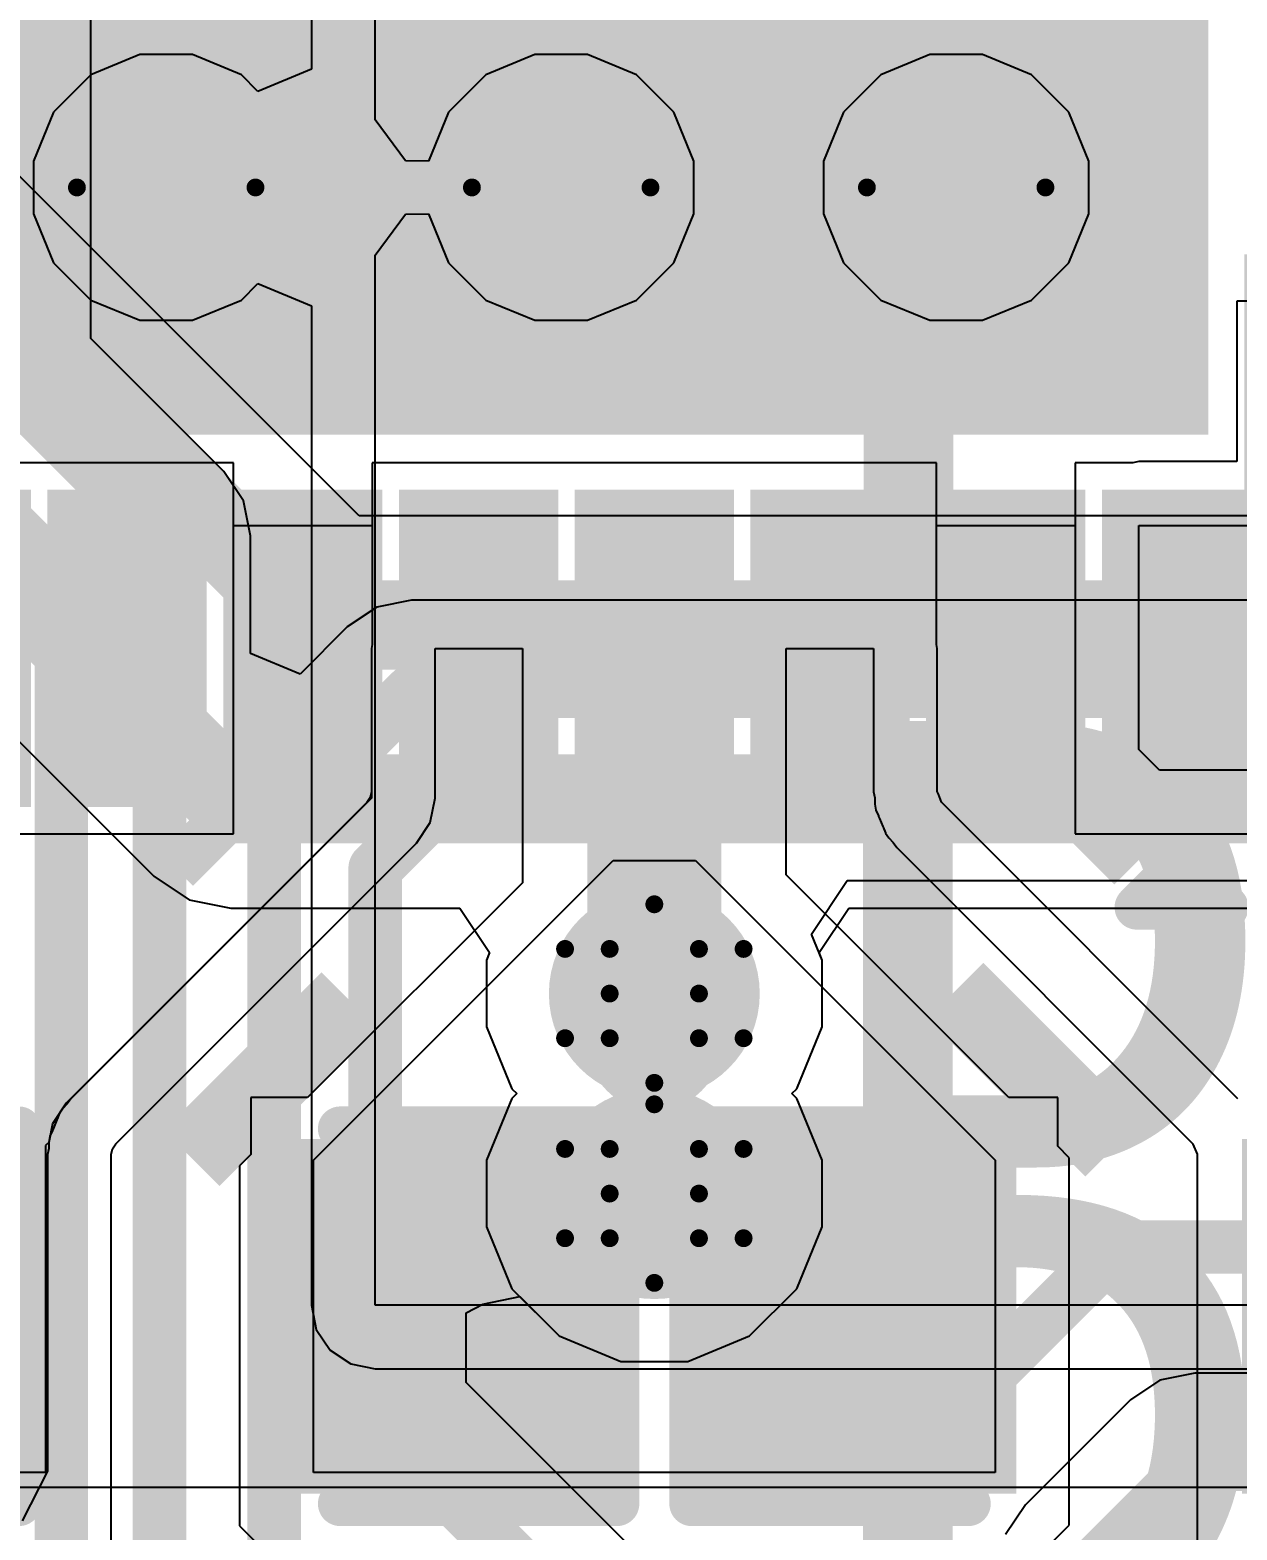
# Model space of a CAD drawing. Header units: inches. Extents: x -10 to 344, y -7 to 75.
# Drawn here: x 52.382 to 55.816, y 3.602 to 7.869 of the extents above; entities that cross this region are included whole.
import ezdxf

# ---------------------------------------------------------------- set-up
doc = ezdxf.new("R2010")
doc.units = ezdxf.units.IN
for name, color, linetype in [('Bottom Layer', 5, 'Continuous'), ('Bottom Overlay', 54, 'Continuous'), ('Bottom Paste', 16, 'Continuous'), ('Bottom Solder', 6, 'Continuous'), ('Drill Drawing', 1, 'Continuous'), ('Mid Layer 1', 16, 'Continuous'), ('Mid Layer 2', 76, 'Continuous'), ('Top Layer', 1, 'Continuous'), ('Top Overlay', 2, 'Continuous'), ('Via Holes', 16, 'Continuous')]:
    doc.layers.add(name, color=color, linetype=linetype)
doc.styles.add('Arial_Bold', font='', dxfattribs={"height": 0.2})
doc.styles.get('Arial_Bold').set_extended_font_data('Arial', bold=True)

# ---------------------------------------------------------------- blocks, each defined once
blk = doc.blocks.new('32_QFN__5_5__B_27')
at = {"layer": 'Bottom Layer'}
for points in [[(-1.725, 1.725), (1.725, 1.725), (1.725, -1.725), (-1.725, -1.725)], [(-2.785, 1.375), (-2.085, 1.375), (-2.085, 1.125), (-2.785, 1.125)], [(-2.785, 0.875), (-2.085, 0.875), (-2.085, 0.625), (-2.785, 0.625)], [(-2.785, 0.375), (-2.085, 0.375), (-2.085, 0.125), (-2.785, 0.125)], [(-2.785, -0.125), (-2.085, -0.125), (-2.085, -0.375), (-2.785, -0.375)], [(-2.785, -0.625), (-2.085, -0.625), (-2.085, -0.875), (-2.785, -0.875)], [(-2.785, -1.125), (-2.085, -1.125), (-2.085, -1.375), (-2.785, -1.375)], [(-2.785, -1.625), (-2.085, -1.625), (-2.085, -1.875), (-2.785, -1.875)]]:
    blk.add_hatch(color=5, dxfattribs=at).paths.add_polyline_path(points)
at = {"layer": 'Bottom Paste'}
for points in [[(-2.785, 1.375), (-2.085, 1.375), (-2.085, 1.125), (-2.785, 1.125)], [(-2.785, 0.875), (-2.085, 0.875), (-2.085, 0.625), (-2.785, 0.625)], [(-2.785, 0.375), (-2.085, 0.375), (-2.085, 0.125), (-2.785, 0.125)], [(-2.785, -0.125), (-2.085, -0.125), (-2.085, -0.375), (-2.785, -0.375)], [(-2.785, -0.625), (-2.085, -0.625), (-2.085, -0.875), (-2.785, -0.875)], [(-2.785, -1.125), (-2.085, -1.125), (-2.085, -1.375), (-2.785, -1.375)], [(-2.785, -1.625), (-2.085, -1.625), (-2.085, -1.875), (-2.785, -1.875)]]:
    blk.add_hatch(color=16, dxfattribs=at).paths.add_polyline_path(points)
at = {"layer": 'Bottom Solder'}
for points in [[(-2.8866, 1.9766), (-1.9834, 1.9766), (-1.9834, 1.5234), (-2.8866, 1.5234)], [(-1.8266, 1.8266), (1.8266, 1.8266), (1.8266, -1.8266), (-1.8266, -1.8266)], [(-2.8866, 1.4766), (-1.9834, 1.4766), (-1.9834, 1.0234), (-2.8866, 1.0234)], [(-2.8866, 0.9766), (-1.9834, 0.9766), (-1.9834, 0.5234), (-2.8866, 0.5234)], [(-2.8866, 0.4766), (-1.9834, 0.4766), (-1.9834, 0.0234), (-2.8866, 0.0234)], [(-2.8866, -0.0234), (-1.9834, -0.0234), (-1.9834, -0.4766), (-2.8866, -0.4766)], [(-2.8866, -0.5234), (-1.9834, -0.5234), (-1.9834, -0.9766), (-2.8866, -0.9766)], [(-2.8866, -1.0234), (-1.9834, -1.0234), (-1.9834, -1.4766), (-2.8866, -1.4766)], [(-2.8866, -1.5234), (-1.9834, -1.5234), (-1.9834, -1.9766), (-2.8866, -1.9766)]]:
    blk.add_hatch(color=6, dxfattribs=at).paths.add_polyline_path(points)
at = {"layer": 'Bottom Overlay'}
for points in [[(-3.1716, -1.623, 0.127, 0.127, 0), (-3.0446, -1.75, 0.127, 0.127, 0)], [(-3.1716, -1.623, 0.127, 0.127, 0), (-3.1716, -1.877, 0.127, 0.127, 0)], [(-3.0446, -1.75, 0.127, 0.127, 0), (-3.1716, -1.877, 0.127, 0.127, 0)]]:
    blk.add_lwpolyline(points, format="xyseb", dxfattribs=at)
for points in [[(-3.2033, -1.623, 0.0635, 0.0635, 1), (-3.1398, -1.623, 0.0635, 0.0635, 1)], [(-3.2033, -1.623, 0.0635, 0.0635, 1), (-3.1398, -1.623, 0.0635, 0.0635, 1)], [(-3.0763, -1.75, 0.0635, 0.0635, 1), (-3.0128, -1.75, 0.0635, 0.0635, 1)], [(-3.0763, -1.75, 0.0635, 0.0635, 1), (-3.0128, -1.75, 0.0635, 0.0635, 1)], [(-3.2033, -1.877, 0.0635, 0.0635, 1), (-3.1398, -1.877, 0.0635, 0.0635, 1)], [(-3.2033, -1.877, 0.0635, 0.0635, 1), (-3.1398, -1.877, 0.0635, 0.0635, 1)]]:
    blk.add_lwpolyline(points, format="xyseb", close=True, dxfattribs=at)
blk = doc.blocks.new('C___0603_B_91')
at = {"layer": 'Bottom Layer'}
for points in [[(-1.143, -0.4445), (-1.143, 0.4445), (-0.381, 0.4445), (-0.381, -0.4445)], [(0.381, -0.4445), (0.381, 0.4445), (1.143, 0.4445), (1.143, -0.4445)]]:
    blk.add_hatch(color=5, dxfattribs=at).paths.add_polyline_path(points)
at = {"layer": 'Bottom Paste'}
for points in [[(-1.143, -0.4445), (-1.143, 0.4445), (-0.381, 0.4445), (-0.381, -0.4445)], [(0.381, -0.4445), (0.381, 0.4445), (1.143, 0.4445), (1.143, -0.4445)]]:
    blk.add_hatch(color=16, dxfattribs=at).paths.add_polyline_path(points)
at = {"layer": 'Bottom Solder'}
for points in [[(-1.203, -0.5045), (-1.203, 0.5045), (-0.321, 0.5045), (-0.321, -0.5045)], [(0.321, -0.5045), (0.321, 0.5045), (1.203, 0.5045), (1.203, -0.5045)]]:
    blk.add_hatch(color=6, dxfattribs=at).paths.add_polyline_path(points)
at = {"layer": 'Bottom Overlay'}
for points in [[(-1.2446, 0.5334, 0.127, 0.127, 0), (-0.4572, 0.5334, 0.127, 0.127, 0)], [(-1.2446, -0.5334, 0.127, 0.127, 0), (-1.2446, 0.5334, 0.127, 0.127, 0)], [(0.4572, 0.5334, 0.127, 0.127, 0), (1.2446, 0.5334, 0.127, 0.127, 0)], [(1.2446, -0.5334, 0.127, 0.127, 0), (1.2446, 0.5334, 0.127, 0.127, 0)], [(-1.2446, -0.5334, 0.127, 0.127, 0), (-0.4572, -0.5334, 0.127, 0.127, 0)], [(0.4572, -0.5334, 0.127, 0.127, 0), (1.2446, -0.5334, 0.127, 0.127, 0)]]:
    blk.add_lwpolyline(points, format="xyseb", dxfattribs=at)
for points in [[(-1.2764, 0.5334, 0.0635, 0.0635, 1), (-1.2128, 0.5334, 0.0635, 0.0635, 1)], [(-1.2764, 0.5334, 0.0635, 0.0635, 1), (-1.2128, 0.5334, 0.0635, 0.0635, 1)], [(-0.4889, 0.5334, 0.0635, 0.0635, 1), (-0.4254, 0.5334, 0.0635, 0.0635, 1)], [(0.4254, 0.5334, 0.0635, 0.0635, 1), (0.4889, 0.5334, 0.0635, 0.0635, 1)], [(1.2128, 0.5334, 0.0635, 0.0635, 1), (1.2764, 0.5334, 0.0635, 0.0635, 1)], [(1.2128, 0.5334, 0.0635, 0.0635, 1), (1.2764, 0.5334, 0.0635, 0.0635, 1)], [(-1.2764, -0.5334, 0.0635, 0.0635, 1), (-1.2128, -0.5334, 0.0635, 0.0635, 1)], [(-1.2764, -0.5334, 0.0635, 0.0635, 1), (-1.2128, -0.5334, 0.0635, 0.0635, 1)], [(-0.4889, -0.5334, 0.0635, 0.0635, 1), (-0.4254, -0.5334, 0.0635, 0.0635, 1)], [(0.4254, -0.5334, 0.0635, 0.0635, 1), (0.4889, -0.5334, 0.0635, 0.0635, 1)], [(1.2128, -0.5334, 0.0635, 0.0635, 1), (1.2764, -0.5334, 0.0635, 0.0635, 1)], [(1.2128, -0.5334, 0.0635, 0.0635, 1), (1.2764, -0.5334, 0.0635, 0.0635, 1)]]:
    blk.add_lwpolyline(points, format="xyseb", close=True, dxfattribs=at)
blk = doc.blocks.new('C___0603_B_92')
at = {"layer": 'Bottom Layer'}
for points in [[(-1.143, -0.4445), (-1.143, 0.4445), (-0.381, 0.4445), (-0.381, -0.4445)], [(0.381, -0.4445), (0.381, 0.4445), (1.143, 0.4445), (1.143, -0.4445)]]:
    blk.add_hatch(color=5, dxfattribs=at).paths.add_polyline_path(points)
at = {"layer": 'Bottom Paste'}
for points in [[(-1.143, -0.4445), (-1.143, 0.4445), (-0.381, 0.4445), (-0.381, -0.4445)], [(0.381, -0.4445), (0.381, 0.4445), (1.143, 0.4445), (1.143, -0.4445)]]:
    blk.add_hatch(color=16, dxfattribs=at).paths.add_polyline_path(points)
at = {"layer": 'Bottom Solder'}
for points in [[(-1.203, -0.5045), (-1.203, 0.5045), (-0.321, 0.5045), (-0.321, -0.5045)], [(0.321, -0.5045), (0.321, 0.5045), (1.203, 0.5045), (1.203, -0.5045)]]:
    blk.add_hatch(color=6, dxfattribs=at).paths.add_polyline_path(points)
at = {"layer": 'Bottom Overlay'}
for points in [[(-1.2446, 0.5334, 0.127, 0.127, 0), (-1.2446, -0.5334, 0.127, 0.127, 0)], [(-0.4572, 0.5334, 0.127, 0.127, 0), (-1.2446, 0.5334, 0.127, 0.127, 0)], [(1.2446, 0.5334, 0.127, 0.127, 0), (0.4572, 0.5334, 0.127, 0.127, 0)], [(1.2446, 0.5334, 0.127, 0.127, 0), (1.2446, -0.5334, 0.127, 0.127, 0)], [(-0.4572, -0.5334, 0.127, 0.127, 0), (-1.2446, -0.5334, 0.127, 0.127, 0)], [(1.2446, -0.5334, 0.127, 0.127, 0), (0.4572, -0.5334, 0.127, 0.127, 0)]]:
    blk.add_lwpolyline(points, format="xyseb", dxfattribs=at)
for points in [[(-1.2764, 0.5334, 0.0635, 0.0635, 1), (-1.2128, 0.5334, 0.0635, 0.0635, 1)], [(-1.2764, 0.5334, 0.0635, 0.0635, 1), (-1.2128, 0.5334, 0.0635, 0.0635, 1)], [(-0.4889, 0.5334, 0.0635, 0.0635, 1), (-0.4254, 0.5334, 0.0635, 0.0635, 1)], [(0.4254, 0.5334, 0.0635, 0.0635, 1), (0.4889, 0.5334, 0.0635, 0.0635, 1)], [(1.2128, 0.5334, 0.0635, 0.0635, 1), (1.2764, 0.5334, 0.0635, 0.0635, 1)], [(1.2128, 0.5334, 0.0635, 0.0635, 1), (1.2764, 0.5334, 0.0635, 0.0635, 1)], [(-1.2764, -0.5334, 0.0635, 0.0635, 1), (-1.2128, -0.5334, 0.0635, 0.0635, 1)], [(-1.2764, -0.5334, 0.0635, 0.0635, 1), (-1.2128, -0.5334, 0.0635, 0.0635, 1)], [(-0.4889, -0.5334, 0.0635, 0.0635, 1), (-0.4254, -0.5334, 0.0635, 0.0635, 1)], [(0.4254, -0.5334, 0.0635, 0.0635, 1), (0.4889, -0.5334, 0.0635, 0.0635, 1)], [(1.2128, -0.5334, 0.0635, 0.0635, 1), (1.2764, -0.5334, 0.0635, 0.0635, 1)], [(1.2128, -0.5334, 0.0635, 0.0635, 1), (1.2764, -0.5334, 0.0635, 0.0635, 1)]]:
    blk.add_lwpolyline(points, format="xyseb", close=True, dxfattribs=at)

msp = doc.modelspace()

# ---------------------------------------------------------------- hatches: boundary and pattern name
at = {"layer": 'Bottom Layer'}
h = msp.add_hatch(color=5, dxfattribs=at)
edge = h.paths.add_edge_path()
edge.add_arc((52.7697, 7.4214), 0.2, 0, 360)
h = msp.add_hatch(color=5, dxfattribs=at)
edge = h.paths.add_edge_path()
edge.add_arc((53.8935, 7.4214), 0.2, 0, 360)
h = msp.add_hatch(color=5, dxfattribs=at)
edge = h.paths.add_edge_path()
edge.add_arc((55.0173, 7.4214), 0.2, 0, 360)
for points in [[(53.0066, 5.7927), (52.7473, 5.5334), (52.8459, 5.4348), (53.1052, 5.6941)], [(55.5659, 5.5371), (55.3067, 5.7964), (55.2081, 5.6978), (55.4674, 5.4385)], [(55.5436, 4.7667), (55.0946, 5.2158), (54.9357, 5.0568), (55.3847, 4.6078)], [(53.2112, 5.1887), (52.7622, 4.7397), (52.9211, 4.5808), (53.3701, 5.0298)]]:
    msp.add_hatch(color=5, dxfattribs=at).paths.add_polyline_path(points)
h = msp.add_hatch(color=5, dxfattribs=at)
edge = h.paths.add_edge_path()
edge.add_arc((54.1585, 5.1282), 0.3, 0, 360)
h = msp.add_hatch(color=5, dxfattribs=at)
edge = h.paths.add_edge_path()
edge.add_arc((54.1585, 4.5592), 0.3, 0, 360)
at = {"layer": 'Mid Layer 1'}
h = msp.add_hatch(color=16, dxfattribs=at)
edge = h.paths.add_edge_path()
edge.add_arc((52.7697, 7.4214), 0.2, 0, 360)
h = msp.add_hatch(color=16, dxfattribs=at)
edge = h.paths.add_edge_path()
edge.add_arc((53.8935, 7.4214), 0.2, 0, 360)
h = msp.add_hatch(color=16, dxfattribs=at)
edge = h.paths.add_edge_path()
edge.add_arc((55.0173, 7.4214), 0.2, 0, 360)
h = msp.add_hatch(color=16, dxfattribs=at)
edge = h.paths.add_edge_path()
edge.add_arc((54.1585, 5.1282), 0.3, 0, 360)
h = msp.add_hatch(color=16, dxfattribs=at)
edge = h.paths.add_edge_path()
edge.add_arc((54.1585, 4.5592), 0.3, 0, 360)
at = {"layer": 'Mid Layer 2'}
h = msp.add_hatch(color=76, dxfattribs=at)
edge = h.paths.add_edge_path()
edge.add_arc((52.7697, 7.4214), 0.2, 0, 360)
h = msp.add_hatch(color=76, dxfattribs=at)
edge = h.paths.add_edge_path()
edge.add_arc((53.8935, 7.4214), 0.2, 0, 360)
h = msp.add_hatch(color=76, dxfattribs=at)
edge = h.paths.add_edge_path()
edge.add_arc((55.0173, 7.4214), 0.2, 0, 360)
h = msp.add_hatch(color=76, dxfattribs=at)
edge = h.paths.add_edge_path()
edge.add_arc((54.1585, 5.1282), 0.3, 0, 360)
h = msp.add_hatch(color=76, dxfattribs=at)
edge = h.paths.add_edge_path()
edge.add_arc((54.1585, 4.5592), 0.3, 0, 360)
at = {"layer": 'Top Layer'}
h = msp.add_hatch(color=1, dxfattribs=at)
edge = h.paths.add_edge_path()
edge.add_arc((52.7697, 7.4214), 0.2, 0, 360)
h = msp.add_hatch(color=1, dxfattribs=at)
edge = h.paths.add_edge_path()
edge.add_arc((53.8935, 7.4214), 0.2, 0, 360)
h = msp.add_hatch(color=1, dxfattribs=at)
edge = h.paths.add_edge_path()
edge.add_arc((55.0173, 7.4214), 0.2, 0, 360)
h = msp.add_hatch(color=1, dxfattribs=at)
edge = h.paths.add_edge_path()
edge.add_arc((54.1585, 5.1282), 0.3, 0, 360)
h = msp.add_hatch(color=1, dxfattribs=at)
edge = h.paths.add_edge_path()
edge.add_arc((54.1585, 4.5592), 0.3, 0, 360)
at = {"layer": 'Via Holes'}
h = msp.add_hatch(color=7, dxfattribs=at)
edge = h.paths.add_edge_path()
edge.add_arc((52.7697, 7.4214), 0.1, 0, 360)
h = msp.add_hatch(color=7, dxfattribs=at)
edge = h.paths.add_edge_path()
edge.add_arc((53.8935, 7.4214), 0.1, 0, 360)
h = msp.add_hatch(color=7, dxfattribs=at)
edge = h.paths.add_edge_path()
edge.add_arc((55.0173, 7.4214), 0.1, 0, 360)
h = msp.add_hatch(color=7, dxfattribs=at)
edge = h.paths.add_edge_path()
edge.add_arc((54.1585, 5.1282), 0.15, 0, 360)
h = msp.add_hatch(color=7, dxfattribs=at)
edge = h.paths.add_edge_path()
edge.add_arc((54.1585, 4.5592), 0.15, 0, 360)

# ---------------------------------------------------------------- linework, layer by layer
at = {"layer": 'Bottom Layer'}
for p, q in [((56.5401, 7.098), (55.8157, 7.098)), ((55.8157, 7.098), (55.8157, 6.6415)), ((52.9613, 6.638), (52.0013, 6.638)), ((52.9613, 5.5824), (52.9613, 6.638)), ((54.9613, 6.638), (53.3557, 6.638)), ((53.3557, 6.638), (53.3557, 6.1216)), ((54.9613, 6.1216), (54.9613, 6.638)), ((55.5195, 6.638), (55.3557, 6.638)), ((55.3557, 6.638), (55.3557, 5.5824)), ((55.537, 6.6415), (55.5195, 6.638)), ((55.8157, 6.6415), (55.537, 6.6415)), ((52.9613, 5.5824), (52.9613, 6.4602)), ((52.9613, 6.4602), (53.3557, 6.4602)), ((53.3557, 6.4602), (53.3557, 6.1216)), ((54.9613, 6.1216), (54.9613, 6.4602)), ((54.9613, 6.4602), (55.3557, 6.4602)), ((55.3557, 6.4602), (55.3557, 5.5824)), ((55.537, 5.8224), (55.537, 6.4602)), ((55.537, 6.4602), (56.5643, 6.4602)), ((53.3557, 6.1216), (53.3534, 6.1102)), ((53.3557, 6.1216), (53.3534, 6.1102)), ((53.3534, 6.1102), (53.3534, 5.7022)), ((53.3534, 6.1102), (53.3534, 5.6843)), ((53.5347, 5.6843), (53.5347, 6.1102)), ((53.5347, 6.1102), (53.783, 6.1102)), ((53.783, 6.1102), (53.783, 5.4434)), ((54.534, 5.466), (54.534, 6.1102)), ((54.534, 6.1102), (54.7823, 6.1102)), ((54.7823, 6.1102), (54.7823, 6.1102)), ((54.7823, 6.1102), (54.7823, 5.7022)), ((54.9636, 6.1102), (54.9613, 6.1216)), ((54.9636, 6.1102), (54.9613, 6.1216)), ((54.9636, 5.7022), (54.9636, 6.1102)), ((54.9636, 5.7022), (54.9636, 6.1102)), ((55.5957, 5.7637), (55.537, 5.8224)), ((55.9613, 5.7637), (55.5957, 5.7637)), ((53.3534, 5.6843), (52.4854, 4.8163)), ((53.3502, 5.6857), (53.3408, 5.6717)), ((53.3534, 5.7022), (53.3502, 5.6857)), ((53.5209, 5.6149), (53.5347, 5.6843)), ((54.7823, 5.7022), (54.7858, 5.6847)), ((54.7858, 5.6847), (54.7858, 5.6668)), ((54.9641, 5.7013), (54.9636, 5.7022)), ((54.9636, 5.7022), (54.9636, 5.7022)), ((54.9641, 5.7013), (54.9636, 5.7022)), ((54.9636, 5.7022), (54.9636, 5.7022)), ((54.9666, 5.6953), (54.9641, 5.7013)), ((54.9666, 5.6953), (54.9641, 5.7013)), ((54.976, 5.6727), (54.9666, 5.6953)), ((54.9666, 5.6953), (54.9666, 5.6953)), ((54.976, 5.6727), (54.9666, 5.6953)), ((54.9666, 5.6953), (54.9666, 5.6953)), ((53.3408, 5.6717), (52.4981, 4.8289)), ((54.7858, 5.6668), (54.789, 5.6503)), ((54.789, 5.6503), (54.789, 5.6503)), ((54.789, 5.6503), (54.789, 5.6503)), ((54.789, 5.6503), (54.7959, 5.6338)), ((54.7959, 5.6338), (54.7961, 5.6328)), ((54.7961, 5.6328), (54.7966, 5.6319)), ((54.9762, 5.6717), (54.976, 5.6727)), ((54.9762, 5.6717), (54.976, 5.6727)), ((55.8189, 4.8289), (54.9762, 5.6717)), ((55.8189, 4.8289), (54.9762, 5.6717)), ((53.4816, 5.5561), (53.5209, 5.6149)), ((54.7966, 5.6319), (54.7991, 5.626)), ((54.7991, 5.626), (54.8085, 5.6033)), ((54.8085, 5.6033), (54.8087, 5.6023)), ((54.8087, 5.6023), (54.8093, 5.6014)), ((54.8093, 5.6014), (54.8161, 5.585)), ((51.8557, 5.5824), (52.9613, 5.5824)), ((51.8557, 5.5824), (52.9613, 5.5824)), ((52.6262, 4.7007), (53.4816, 5.5561)), ((54.8161, 5.585), (54.8161, 5.5849)), ((54.8161, 5.5849), (54.8161, 5.5849)), ((54.8161, 5.5849), (54.8255, 5.5709)), ((54.8255, 5.5709), (54.8381, 5.5583)), ((54.8381, 5.5583), (54.848, 5.5435)), ((55.3557, 5.5824), (55.9613, 5.5824)), ((55.3557, 5.5824), (55.9613, 5.5824)), ((53.1887, 4.6547), (54.0411, 5.5071)), ((54.0411, 5.5071), (54.2759, 5.5071)), ((54.2759, 5.5071), (55.1283, 4.6547)), ((54.848, 5.5435), (55.6908, 4.7007)), ((55.1675, 4.8325), (54.534, 5.466)), ((53.783, 5.4434), (53.1721, 4.8325)), ((52.4981, 4.8289), (52.4881, 4.8141)), ((53.1721, 4.8325), (53.0109, 4.8325)), ((53.0109, 4.8325), (53.0109, 4.6706)), ((55.3061, 4.8325), (55.1675, 4.8325)), ((55.3061, 4.6939), (55.3061, 4.8325)), ((52.4854, 4.8163), (52.4461, 4.7575)), ((52.4662, 4.7875), (52.4593, 4.771)), ((52.4755, 4.8015), (52.4662, 4.7875)), ((52.4662, 4.7875), (52.4662, 4.7875)), ((52.4662, 4.7875), (52.4662, 4.7875)), ((52.4881, 4.8141), (52.4755, 4.8015)), ((52.4461, 4.7575), (52.4356, 4.7045)), ((52.4459, 4.7386), (52.4391, 4.7221)), ((52.4461, 4.7396), (52.4459, 4.7386)), ((52.4467, 4.7405), (52.4461, 4.7396)), ((52.4586, 4.7691), (52.4467, 4.7405)), ((52.4588, 4.7701), (52.4586, 4.7691)), ((52.4593, 4.771), (52.4588, 4.7701)), ((52.4356, 4.7045), (52.4267, 4.6956)), ((52.4267, 4.6956), (52.4267, 3.7657)), ((52.4391, 4.7221), (52.4358, 4.7056)), ((52.4358, 4.7056), (52.4358, 4.6878)), ((52.4391, 4.7221), (52.4391, 4.7221)), ((52.4391, 4.7221), (52.4391, 4.7221)), ((52.6169, 4.6867), (52.6262, 4.7007)), ((55.6908, 4.7007), (55.691, 4.6997)), ((55.691, 4.6997), (55.7028, 4.6711)), ((52.4358, 4.6878), (52.4323, 4.6702)), ((52.4323, 4.6702), (52.4323, 3.7692)), ((52.6136, 4.6702), (52.6169, 4.6867)), ((52.6136, 1.4502), (52.6136, 4.6702)), ((53.0109, 4.6706), (52.9783, 4.638)), ((53.1887, 3.7657), (53.1887, 4.6547)), ((55.1283, 4.6547), (55.1283, 3.7657)), ((55.3387, 4.6613), (55.3061, 4.6939)), ((55.3387, 3.6158), (55.3387, 4.6613)), ((55.7028, 4.6711), (55.7034, 4.6702)), ((55.7034, 4.6702), (55.7034, 1.4502)), ((52.9783, 4.638), (52.9783, 3.6136)), ((52.4267, 3.7657), (46.5328, 3.7657)), ((52.4323, 3.7692), (52.3601, 3.6281)), ((55.1283, 3.7657), (53.1887, 3.7657)), ((52.9783, 3.6136), (53.4217, 3.1702)), ((54.8931, 3.1702), (55.3387, 3.6158))]:
    msp.add_line(p, q, dxfattribs=at)
for points in [[(53.9085, 8.5452, 0.254, 0.254, 0), (54.9134, 7.5403, 0.254, 0.254, 0)], [(54.1585, 5.0372, 0.381, 0.381, 0), (54.1585, 6.1102, 0.381, 0.381, 0)], [(54.1585, 4.9864, 0.381, 0.381, 0), (54.1585, 5.0372, 0.381, 0.381, 0)]]:
    msp.add_lwpolyline(points, format="xyseb", dxfattribs=at)
for points in [[(54.8499, 7.5403, 0.127, 0.127, 1), (54.9769, 7.5403, 0.127, 0.127, 1)], [(54.0632, 6.1102, 0.1905, 0.1905, 1), (54.2537, 6.1102, 0.1905, 0.1905, 1)], [(54.0632, 5.0372, 0.1905, 0.1905, 1), (54.2537, 5.0372, 0.1905, 0.1905, 1)], [(54.0632, 5.0372, 0.1905, 0.1905, 1), (54.2537, 5.0372, 0.1905, 0.1905, 1)], [(54.0632, 4.9864, 0.1905, 0.1905, 1), (54.2537, 4.9864, 0.1905, 0.1905, 1)]]:
    msp.add_lwpolyline(points, format="xyseb", close=True, dxfattribs=at)
at = {"layer": 'Drill Drawing'}
for points in [[(53.0237, 7.4214, 0.0508, 0.0508, 1), (52.5157, 7.4214, 0.0508, 0.0508, 1)], [(54.1475, 7.4214, 0.0508, 0.0508, 1), (53.6395, 7.4214, 0.0508, 0.0508, 1)], [(55.2713, 7.4214, 0.0508, 0.0508, 1), (54.7633, 7.4214, 0.0508, 0.0508, 1)], [(52.503, 7.4214, 0.0254, 0.0254, 1), (52.5284, 7.4214, 0.0254, 0.0254, 1)], [(53.011, 7.4214, 0.0254, 0.0254, 1), (53.0364, 7.4214, 0.0254, 0.0254, 1)], [(53.6268, 7.4214, 0.0254, 0.0254, 1), (53.6522, 7.4214, 0.0254, 0.0254, 1)], [(54.1348, 7.4214, 0.0254, 0.0254, 1), (54.1602, 7.4214, 0.0254, 0.0254, 1)], [(54.7506, 7.4214, 0.0254, 0.0254, 1), (54.776, 7.4214, 0.0254, 0.0254, 1)], [(55.2586, 7.4214, 0.0254, 0.0254, 1), (55.284, 7.4214, 0.0254, 0.0254, 1)], [(54.1458, 5.3822, 0.0254, 0.0254, 1), (54.1712, 5.3822, 0.0254, 0.0254, 1)], [(54.1458, 5.3822, 0.0254, 0.0254, 1), (54.1712, 5.3822, 0.0254, 0.0254, 1)], [(53.8918, 5.2552, 0.0254, 0.0254, 1), (53.9172, 5.2552, 0.0254, 0.0254, 1)], [(53.8918, 5.2552, 0.0254, 0.0254, 1), (53.9172, 5.2552, 0.0254, 0.0254, 1)], [(54.0188, 5.2552, 0.0254, 0.0254, 1), (54.0442, 5.2552, 0.0254, 0.0254, 1)], [(54.0188, 5.2552, 0.0254, 0.0254, 1), (54.0442, 5.2552, 0.0254, 0.0254, 1)], [(54.2728, 5.2552, 0.0254, 0.0254, 1), (54.2982, 5.2552, 0.0254, 0.0254, 1)], [(54.2728, 5.2552, 0.0254, 0.0254, 1), (54.2982, 5.2552, 0.0254, 0.0254, 1)], [(54.3998, 5.2552, 0.0254, 0.0254, 1), (54.4252, 5.2552, 0.0254, 0.0254, 1)], [(54.3998, 5.2552, 0.0254, 0.0254, 1), (54.4252, 5.2552, 0.0254, 0.0254, 1)], [(54.0188, 5.1282, 0.0254, 0.0254, 1), (54.0442, 5.1282, 0.0254, 0.0254, 1)], [(54.0188, 5.1282, 0.0254, 0.0254, 1), (54.0442, 5.1282, 0.0254, 0.0254, 1)], [(54.2728, 5.1282, 0.0254, 0.0254, 1), (54.2982, 5.1282, 0.0254, 0.0254, 1)], [(54.2728, 5.1282, 0.0254, 0.0254, 1), (54.2982, 5.1282, 0.0254, 0.0254, 1)], [(53.8918, 5.0012, 0.0254, 0.0254, 1), (53.9172, 5.0012, 0.0254, 0.0254, 1)], [(53.8918, 5.0012, 0.0254, 0.0254, 1), (53.9172, 5.0012, 0.0254, 0.0254, 1)], [(54.0188, 5.0012, 0.0254, 0.0254, 1), (54.0442, 5.0012, 0.0254, 0.0254, 1)], [(54.0188, 5.0012, 0.0254, 0.0254, 1), (54.0442, 5.0012, 0.0254, 0.0254, 1)], [(54.2728, 5.0012, 0.0254, 0.0254, 1), (54.2982, 5.0012, 0.0254, 0.0254, 1)], [(54.2728, 5.0012, 0.0254, 0.0254, 1), (54.2982, 5.0012, 0.0254, 0.0254, 1)], [(54.3998, 5.0012, 0.0254, 0.0254, 1), (54.4252, 5.0012, 0.0254, 0.0254, 1)], [(54.3998, 5.0012, 0.0254, 0.0254, 1), (54.4252, 5.0012, 0.0254, 0.0254, 1)], [(54.1458, 4.8742, 0.0254, 0.0254, 1), (54.1712, 4.8742, 0.0254, 0.0254, 1)], [(54.1458, 4.8742, 0.0254, 0.0254, 1), (54.1712, 4.8742, 0.0254, 0.0254, 1)], [(54.1458, 4.8132, 0.0254, 0.0254, 1), (54.1712, 4.8132, 0.0254, 0.0254, 1)], [(54.1458, 4.8132, 0.0254, 0.0254, 1), (54.1712, 4.8132, 0.0254, 0.0254, 1)], [(53.8918, 4.6862, 0.0254, 0.0254, 1), (53.9172, 4.6862, 0.0254, 0.0254, 1)], [(53.8918, 4.6862, 0.0254, 0.0254, 1), (53.9172, 4.6862, 0.0254, 0.0254, 1)], [(54.0188, 4.6862, 0.0254, 0.0254, 1), (54.0442, 4.6862, 0.0254, 0.0254, 1)], [(54.0188, 4.6862, 0.0254, 0.0254, 1), (54.0442, 4.6862, 0.0254, 0.0254, 1)], [(54.2728, 4.6862, 0.0254, 0.0254, 1), (54.2982, 4.6862, 0.0254, 0.0254, 1)], [(54.2728, 4.6862, 0.0254, 0.0254, 1), (54.2982, 4.6862, 0.0254, 0.0254, 1)], [(54.3998, 4.6862, 0.0254, 0.0254, 1), (54.4252, 4.6862, 0.0254, 0.0254, 1)], [(54.3998, 4.6862, 0.0254, 0.0254, 1), (54.4252, 4.6862, 0.0254, 0.0254, 1)], [(54.0188, 4.5592, 0.0254, 0.0254, 1), (54.0442, 4.5592, 0.0254, 0.0254, 1)], [(54.0188, 4.5592, 0.0254, 0.0254, 1), (54.0442, 4.5592, 0.0254, 0.0254, 1)], [(54.2728, 4.5592, 0.0254, 0.0254, 1), (54.2982, 4.5592, 0.0254, 0.0254, 1)], [(54.2728, 4.5592, 0.0254, 0.0254, 1), (54.2982, 4.5592, 0.0254, 0.0254, 1)], [(53.8918, 4.4322, 0.0254, 0.0254, 1), (53.9172, 4.4322, 0.0254, 0.0254, 1)], [(53.8918, 4.4322, 0.0254, 0.0254, 1), (53.9172, 4.4322, 0.0254, 0.0254, 1)], [(54.0188, 4.4322, 0.0254, 0.0254, 1), (54.0442, 4.4322, 0.0254, 0.0254, 1)], [(54.0188, 4.4322, 0.0254, 0.0254, 1), (54.0442, 4.4322, 0.0254, 0.0254, 1)], [(54.2728, 4.4322, 0.0254, 0.0254, 1), (54.2982, 4.4322, 0.0254, 0.0254, 1)], [(54.2728, 4.4322, 0.0254, 0.0254, 1), (54.2982, 4.4322, 0.0254, 0.0254, 1)], [(54.3998, 4.4322, 0.0254, 0.0254, 1), (54.4252, 4.4322, 0.0254, 0.0254, 1)], [(54.3998, 4.4322, 0.0254, 0.0254, 1), (54.4252, 4.4322, 0.0254, 0.0254, 1)], [(54.1458, 4.3052, 0.0254, 0.0254, 1), (54.1712, 4.3052, 0.0254, 0.0254, 1)], [(54.1458, 4.3052, 0.0254, 0.0254, 1), (54.1712, 4.3052, 0.0254, 0.0254, 1)]]:
    msp.add_lwpolyline(points, format="xyseb", close=True, dxfattribs=at)
for points in [[(54.0315, 5.2552, 0.0508, 0.0508, 0), (54.1585, 5.3822, 0.0508, 0.0508, 0)], [(54.1585, 5.3822, 0.0508, 0.0508, 0), (54.2855, 5.2552, 0.0508, 0.0508, 0)], [(53.9045, 5.2552, 0.0508, 0.0508, 0), (54.0315, 5.1282, 0.0508, 0.0508, 0)], [(53.9045, 5.2552, 0.0508, 0.0508, 0), (54.0315, 5.2552, 0.0508, 0.0508, 0)], [(54.2855, 5.2552, 0.0508, 0.0508, 0), (54.4125, 5.2552, 0.0508, 0.0508, 0)], [(54.2855, 5.1282, 0.0508, 0.0508, 0), (54.4125, 5.2552, 0.0508, 0.0508, 0)], [(53.9045, 5.0012, 0.0508, 0.0508, 0), (54.0315, 5.1282, 0.0508, 0.0508, 0)], [(54.2855, 5.1282, 0.0508, 0.0508, 0), (54.4125, 5.0012, 0.0508, 0.0508, 0)], [(53.9045, 5.0012, 0.0508, 0.0508, 0), (54.0315, 5.0012, 0.0508, 0.0508, 0)], [(54.0315, 5.0012, 0.0508, 0.0508, 0), (54.1585, 4.8742, 0.0508, 0.0508, 0)], [(54.1585, 4.8742, 0.0508, 0.0508, 0), (54.2855, 5.0012, 0.0508, 0.0508, 0)], [(54.2855, 5.0012, 0.0508, 0.0508, 0), (54.4125, 5.0012, 0.0508, 0.0508, 0)], [(54.0315, 4.6862, 0.0508, 0.0508, 0), (54.1585, 4.8132, 0.0508, 0.0508, 0)], [(54.1585, 4.8132, 0.0508, 0.0508, 0), (54.2855, 4.6862, 0.0508, 0.0508, 0)], [(53.9045, 4.6862, 0.0508, 0.0508, 0), (54.0315, 4.5592, 0.0508, 0.0508, 0)], [(53.9045, 4.6862, 0.0508, 0.0508, 0), (54.0315, 4.6862, 0.0508, 0.0508, 0)], [(54.2855, 4.6862, 0.0508, 0.0508, 0), (54.4125, 4.6862, 0.0508, 0.0508, 0)], [(54.2855, 4.5592, 0.0508, 0.0508, 0), (54.4125, 4.6862, 0.0508, 0.0508, 0)], [(53.9045, 4.4322, 0.0508, 0.0508, 0), (54.0315, 4.5592, 0.0508, 0.0508, 0)], [(54.2855, 4.5592, 0.0508, 0.0508, 0), (54.4125, 4.4322, 0.0508, 0.0508, 0)], [(53.9045, 4.4322, 0.0508, 0.0508, 0), (54.0315, 4.4322, 0.0508, 0.0508, 0)], [(54.0315, 4.4322, 0.0508, 0.0508, 0), (54.1585, 4.3052, 0.0508, 0.0508, 0)], [(54.1585, 4.3052, 0.0508, 0.0508, 0), (54.2855, 4.4322, 0.0508, 0.0508, 0)], [(54.2855, 4.4322, 0.0508, 0.0508, 0), (54.4125, 4.4322, 0.0508, 0.0508, 0)]]:
    msp.add_lwpolyline(points, format="xyseb", dxfattribs=at)
at = {"layer": 'Mid Layer 1'}
for p, q in [((53.3183, 6.4876), (52.3255, 7.4804)), ((56.3526, 6.4876), (53.3183, 6.4876)), ((51.717, 6.4796), (52.7342, 5.4624)), ((52.7342, 5.4624), (52.835, 5.3951)), ((52.835, 5.3951), (52.9539, 5.3714)), ((52.9539, 5.3714), (53.6049, 5.3714)), ((53.6049, 5.3714), (53.6896, 5.2447)), ((54.6274, 5.2447), (54.7121, 5.3714)), ((54.7121, 5.3714), (58.0347, 5.3714)), ((53.6896, 5.2447), (53.6807, 5.2232)), ((53.6807, 5.2232), (53.6807, 5.0331)), ((54.6363, 5.2232), (54.6274, 5.2447)), ((54.6363, 5.0331), (54.6363, 5.2232)), ((53.6807, 5.0331), (53.7534, 4.8575)), ((54.5636, 4.8575), (54.6363, 5.0331)), ((53.7534, 4.8298), (53.6807, 4.6542)), ((53.7534, 4.8575), (53.7673, 4.8437)), ((53.7673, 4.8437), (53.7534, 4.8298)), ((54.5497, 4.8437), (54.5636, 4.8575)), ((54.5636, 4.8298), (54.5497, 4.8437)), ((54.6363, 4.6542), (54.5636, 4.8298)), ((53.6807, 4.6542), (53.6807, 4.4642)), ((54.6363, 4.4642), (54.6363, 4.6542)), ((53.6807, 4.4642), (53.7534, 4.2885)), ((54.5636, 4.2885), (54.6363, 4.4642)), ((53.7534, 4.2885), (53.8878, 4.1541)), ((54.4292, 4.1541), (54.5636, 4.2885)), ((53.8878, 4.1541), (54.0635, 4.0814)), ((54.2535, 4.0814), (54.4292, 4.1541)), ((54.0635, 4.0814), (54.2535, 4.0814))]:
    msp.add_line(p, q, dxfattribs=at)
for points in [[(52.1058, 7.2606, 0.254, 0.254, 0), (53.1895, 6.1769, 0.254, 0.254, 0)], [(51.8457, 6.7904, 0.254, 0.254, 0), (52.9539, 5.6822, 0.254, 0.254, 0)], [(53.1895, 6.1769, 0.254, 0.254, 0), (58.4303, 6.1769, 0.254, 0.254, 0)], [(52.9539, 5.6822, 0.254, 0.254, 0), (58.1634, 5.6822, 0.254, 0.254, 0)]]:
    msp.add_lwpolyline(points, format="xyseb", dxfattribs=at)
for points in [[(53.126, 6.1769, 0.127, 0.127, 1), (53.253, 6.1769, 0.127, 0.127, 1)], [(53.126, 6.1769, 0.127, 0.127, 1), (53.253, 6.1769, 0.127, 0.127, 1)], [(52.8904, 5.6822, 0.127, 0.127, 1), (53.0174, 5.6822, 0.127, 0.127, 1)], [(52.8904, 5.6822, 0.127, 0.127, 1), (53.0174, 5.6822, 0.127, 0.127, 1)]]:
    msp.add_lwpolyline(points, format="xyseb", close=True, dxfattribs=at)
at = {"layer": 'Mid Layer 2'}
for p, q in [((53.3643, 7.6142), (53.3643, 8.3524)), ((53.183, 8.2087), (53.183, 7.7579)), ((52.6945, 7.7992), (52.5557, 7.7417)), ((52.8448, 7.7992), (52.6945, 7.7992)), ((52.9837, 7.7417), (52.8448, 7.7992)), ((53.8183, 7.7992), (53.6795, 7.7417)), ((53.9686, 7.7992), (53.8183, 7.7992)), ((54.1075, 7.7417), (53.9686, 7.7992)), ((54.9421, 7.7992), (54.8033, 7.7417)), ((55.0924, 7.7992), (54.9421, 7.7992)), ((55.2313, 7.7417), (55.0924, 7.7992)), ((52.5557, 7.7417), (52.4494, 7.6354)), ((53.0306, 7.6947), (52.9837, 7.7417)), ((53.183, 7.7579), (53.0306, 7.6947)), ((53.6795, 7.7417), (53.5732, 7.6354)), ((54.2138, 7.6354), (54.1075, 7.7417)), ((54.8033, 7.7417), (54.697, 7.6354)), ((55.3376, 7.6354), (55.2313, 7.7417)), ((52.4494, 7.6354), (52.3919, 7.4965)), ((53.4508, 7.4976), (53.3643, 7.6142)), ((53.5732, 7.6354), (53.5157, 7.4965)), ((54.2713, 7.4965), (54.2138, 7.6354)), ((54.697, 7.6354), (54.6395, 7.4965)), ((55.3951, 7.4965), (55.3376, 7.6354)), ((52.3919, 7.4965), (52.3919, 7.3462)), ((53.4509, 7.4976), (53.4508, 7.4976)), ((53.5157, 7.4965), (53.4509, 7.4976)), ((53.4509, 7.4976), (53.4509, 7.4976)), ((54.2713, 7.3462), (54.2713, 7.4965)), ((54.6395, 7.4965), (54.6395, 7.3462)), ((55.3951, 7.3462), (55.3951, 7.4965)), ((52.3919, 7.3462), (52.4494, 7.2074)), ((53.3643, 7.2286), (53.4508, 7.3452)), ((53.4508, 7.3452), (53.4509, 7.3452)), ((53.4509, 7.3452), (53.5157, 7.3462)), ((53.4509, 7.3452), (53.4509, 7.3452)), ((53.5157, 7.3462), (53.5732, 7.2074)), ((54.2138, 7.2074), (54.2713, 7.3462)), ((54.6395, 7.3462), (54.697, 7.2074)), ((55.3376, 7.2074), (55.3951, 7.3462)), ((53.3643, 4.242), (53.3643, 7.2286)), ((52.4494, 7.2074), (52.5557, 7.1011)), ((53.5732, 7.2074), (53.6795, 7.1011)), ((54.1075, 7.1011), (54.2138, 7.2074)), ((54.697, 7.2074), (54.8033, 7.1011)), ((55.2313, 7.1011), (55.3376, 7.2074)), ((52.9837, 7.1011), (53.0306, 7.148)), ((53.0306, 7.148), (53.183, 7.0849)), ((52.5557, 7.1011), (52.6945, 7.0436)), ((52.8448, 7.0436), (52.9837, 7.1011)), ((53.183, 7.0849), (53.183, 4.242)), ((53.6795, 7.1011), (53.8183, 7.0436)), ((53.9686, 7.0436), (54.1075, 7.1011)), ((54.8033, 7.1011), (54.9421, 7.0436)), ((55.0924, 7.0436), (55.2313, 7.1011)), ((52.6945, 7.0436), (52.8448, 7.0436)), ((53.8183, 7.0436), (53.9686, 7.0436)), ((54.9421, 7.0436), (55.0924, 7.0436)), ((53.183, 4.242), (53.1968, 4.1726)), ((56.2801, 4.242), (53.3643, 4.242)), ((53.1968, 4.1726), (53.2361, 4.1138)), ((53.2361, 4.1138), (53.2949, 4.0745)), ((53.2949, 4.0745), (53.3643, 4.0607)), ((53.3643, 4.0607), (56.2801, 4.0607)), ((57.2441, 3.7226), (51.5871, 3.7226))]:
    msp.add_line(p, q, dxfattribs=at)
at = {"layer": 'Top Layer'}
for p, q in [((52.5553, 6.9921), (52.5553, 8.8656)), ((52.9339, 6.6136), (52.5553, 6.9921)), ((52.99, 6.5295), (52.9339, 6.6136)), ((53.0097, 6.4304), (52.99, 6.5295)), ((53.0097, 6.0954), (53.0097, 6.4304)), ((53.4678, 6.2471), (53.3687, 6.2274)), ((56.5783, 6.2471), (53.4678, 6.2471)), ((53.3687, 6.2274), (53.2847, 6.1713)), ((53.2847, 6.1713), (53.1505, 6.0371)), ((53.1505, 6.0371), (53.0097, 6.0954)), ((54.6056, 5.2974), (54.7074, 5.4498)), ((54.7074, 5.4498), (57.056, 5.4498)), ((54.6363, 5.2232), (54.6056, 5.2974)), ((54.6363, 5.0331), (54.6363, 5.2232)), ((54.5636, 4.8575), (54.6363, 5.0331)), ((54.5497, 4.8437), (54.5636, 4.8575)), ((54.5636, 4.8298), (54.5497, 4.8437)), ((54.6363, 4.6542), (54.5636, 4.8298)), ((54.6363, 4.4642), (54.6363, 4.6542)), ((54.5636, 4.2885), (54.6363, 4.4642)), ((54.4292, 4.1541), (54.5636, 4.2885)), ((53.6233, 4.2196), (53.6704, 4.2446)), ((53.6704, 4.2446), (53.7757, 4.2663)), ((53.7757, 4.2663), (53.8878, 4.1541)), ((53.6233, 4.0222), (53.6233, 4.2196)), ((53.8878, 4.1541), (54.0635, 4.0814)), ((54.2535, 4.0814), (54.4292, 4.1541)), ((54.0635, 4.0814), (54.2535, 4.0814)), ((54.5249, 3.1206), (53.6233, 4.0222)), ((55.5971, 4.0285), (55.5131, 3.9724)), ((55.6962, 4.0482), (55.5971, 4.0285)), ((57.1802, 4.0482), (55.6962, 4.0482)), ((55.5131, 3.9724), (55.2143, 3.6735)), ((55.2143, 3.6735), (55.1581, 3.5895))]:
    msp.add_line(p, q, dxfattribs=at)
for points in [[(51.8235, 6.9625, 0.1524, 0.1524, 0), (52.4713, 6.3147, 0.1524, 0.1524, 0)], [(52.2963, 6.8849, 0.1524, 0.1524, 0), (52.7507, 6.4304, 0.1524, 0.1524, 0)], [(52.7507, 0.8325, 0.1524, 0.1524, 0), (52.7507, 6.4304, 0.1524, 0.1524, 0)], [(52.4713, 0.7168, 0.1524, 0.1524, 0), (52.4713, 6.3147, 0.1524, 0.1524, 0)], [(53.0767, 5.597, 0.1524, 0.1524, 0), (53.4678, 5.9881, 0.1524, 0.1524, 0)], [(53.4678, 5.9881, 0.1524, 0.1524, 0), (57.1599, 5.9881, 0.1524, 0.1524, 0)], [(53.3643, 5.4843, 0.1524, 0.1524, 0), (53.5888, 5.7087, 0.1524, 0.1524, 0)], [(53.5888, 5.7087, 0.1524, 0.1524, 0), (57.1632, 5.7087, 0.1524, 0.1524, 0)], [(53.0767, 2.3623, 0.1524, 0.1524, 0), (53.0767, 5.597, 0.1524, 0.1524, 0)], [(53.3643, 3.9149, 0.1524, 0.1524, 0), (53.3643, 5.4843, 0.1524, 0.1524, 0)], [(54.8767, 3.811, 0.1524, 0.1524, 0), (55.4729, 4.4072, 0.1524, 0.1524, 0)], [(55.4729, 4.4072, 0.1524, 0.1524, 0), (56.868, 4.4072, 0.1524, 0.1524, 0)], [(53.3643, 3.9149, 0.1524, 0.1524, 0), (54.3418, 2.9375, 0.1524, 0.1524, 0)], [(54.8767, 1.8079, 0.1524, 0.1524, 0), (54.8767, 3.811, 0.1524, 0.1524, 0)], [(55.3974, 3.4904, 0.1524, 0.1524, 0), (55.6962, 3.7892, 0.1524, 0.1524, 0)], [(55.6962, 3.7892, 0.1524, 0.1524, 0), (57.6534, 3.7892, 0.1524, 0.1524, 0)]]:
    msp.add_lwpolyline(points, format="xyseb", dxfattribs=at)
for points in [[(52.7126, 6.4304, 0.0762, 0.0762, 1), (52.7888, 6.4304, 0.0762, 0.0762, 1)], [(52.7126, 6.4304, 0.0762, 0.0762, 1), (52.7888, 6.4304, 0.0762, 0.0762, 1)], [(52.4332, 6.3147, 0.0762, 0.0762, 1), (52.5094, 6.3147, 0.0762, 0.0762, 1)], [(52.4332, 6.3147, 0.0762, 0.0762, 1), (52.5094, 6.3147, 0.0762, 0.0762, 1)], [(53.4297, 5.9881, 0.0762, 0.0762, 1), (53.5059, 5.9881, 0.0762, 0.0762, 1)], [(53.4297, 5.9881, 0.0762, 0.0762, 1), (53.5059, 5.9881, 0.0762, 0.0762, 1)], [(53.5507, 5.7087, 0.0762, 0.0762, 1), (53.6269, 5.7087, 0.0762, 0.0762, 1)], [(53.5507, 5.7087, 0.0762, 0.0762, 1), (53.6269, 5.7087, 0.0762, 0.0762, 1)], [(53.0386, 5.597, 0.0762, 0.0762, 1), (53.1148, 5.597, 0.0762, 0.0762, 1)], [(53.0386, 5.597, 0.0762, 0.0762, 1), (53.1148, 5.597, 0.0762, 0.0762, 1)], [(53.3262, 5.4843, 0.0762, 0.0762, 1), (53.4024, 5.4843, 0.0762, 0.0762, 1)], [(53.3262, 5.4843, 0.0762, 0.0762, 1), (53.4024, 5.4843, 0.0762, 0.0762, 1)], [(55.4348, 4.4072, 0.0762, 0.0762, 1), (55.511, 4.4072, 0.0762, 0.0762, 1)], [(55.4348, 4.4072, 0.0762, 0.0762, 1), (55.511, 4.4072, 0.0762, 0.0762, 1)], [(53.3262, 3.9149, 0.0762, 0.0762, 1), (53.4024, 3.9149, 0.0762, 0.0762, 1)], [(53.3262, 3.9149, 0.0762, 0.0762, 1), (53.4024, 3.9149, 0.0762, 0.0762, 1)], [(54.8386, 3.811, 0.0762, 0.0762, 1), (54.9148, 3.811, 0.0762, 0.0762, 1)], [(54.8386, 3.811, 0.0762, 0.0762, 1), (54.9148, 3.811, 0.0762, 0.0762, 1)], [(55.6581, 3.7892, 0.0762, 0.0762, 1), (55.7343, 3.7892, 0.0762, 0.0762, 1)], [(55.6581, 3.7892, 0.0762, 0.0762, 1), (55.7343, 3.7892, 0.0762, 0.0762, 1)]]:
    msp.add_lwpolyline(points, format="xyseb", close=True, dxfattribs=at)

# ---------------------------------------------------------------- block references
for name, p, rotation in [('32_QFN__5_5__B_27', (53.9085, 8.5452), 90), ('C___0603_B_92', (55.5093, 4.2102), 180)]:
    msp.add_blockref(name, p, dxfattribs=dict(rotation=rotation))
msp.add_blockref('C___0603_B_91', (52.8077, 4.2102))

# ---------------------------------------------------------------- texts
at = {"layer": 'Top Overlay', "style": 'Arial_Bold'}
for s, p in [('LED', (54.635, 5.9608)), ('DL1', (54.6335, 4.6334)), ('DL2', (54.6335, 3.2853))]:
    msp.add_text(s, height=1.27, rotation=360, dxfattribs=at).set_placement(p)

doc.saveas('drawing.dxf')
